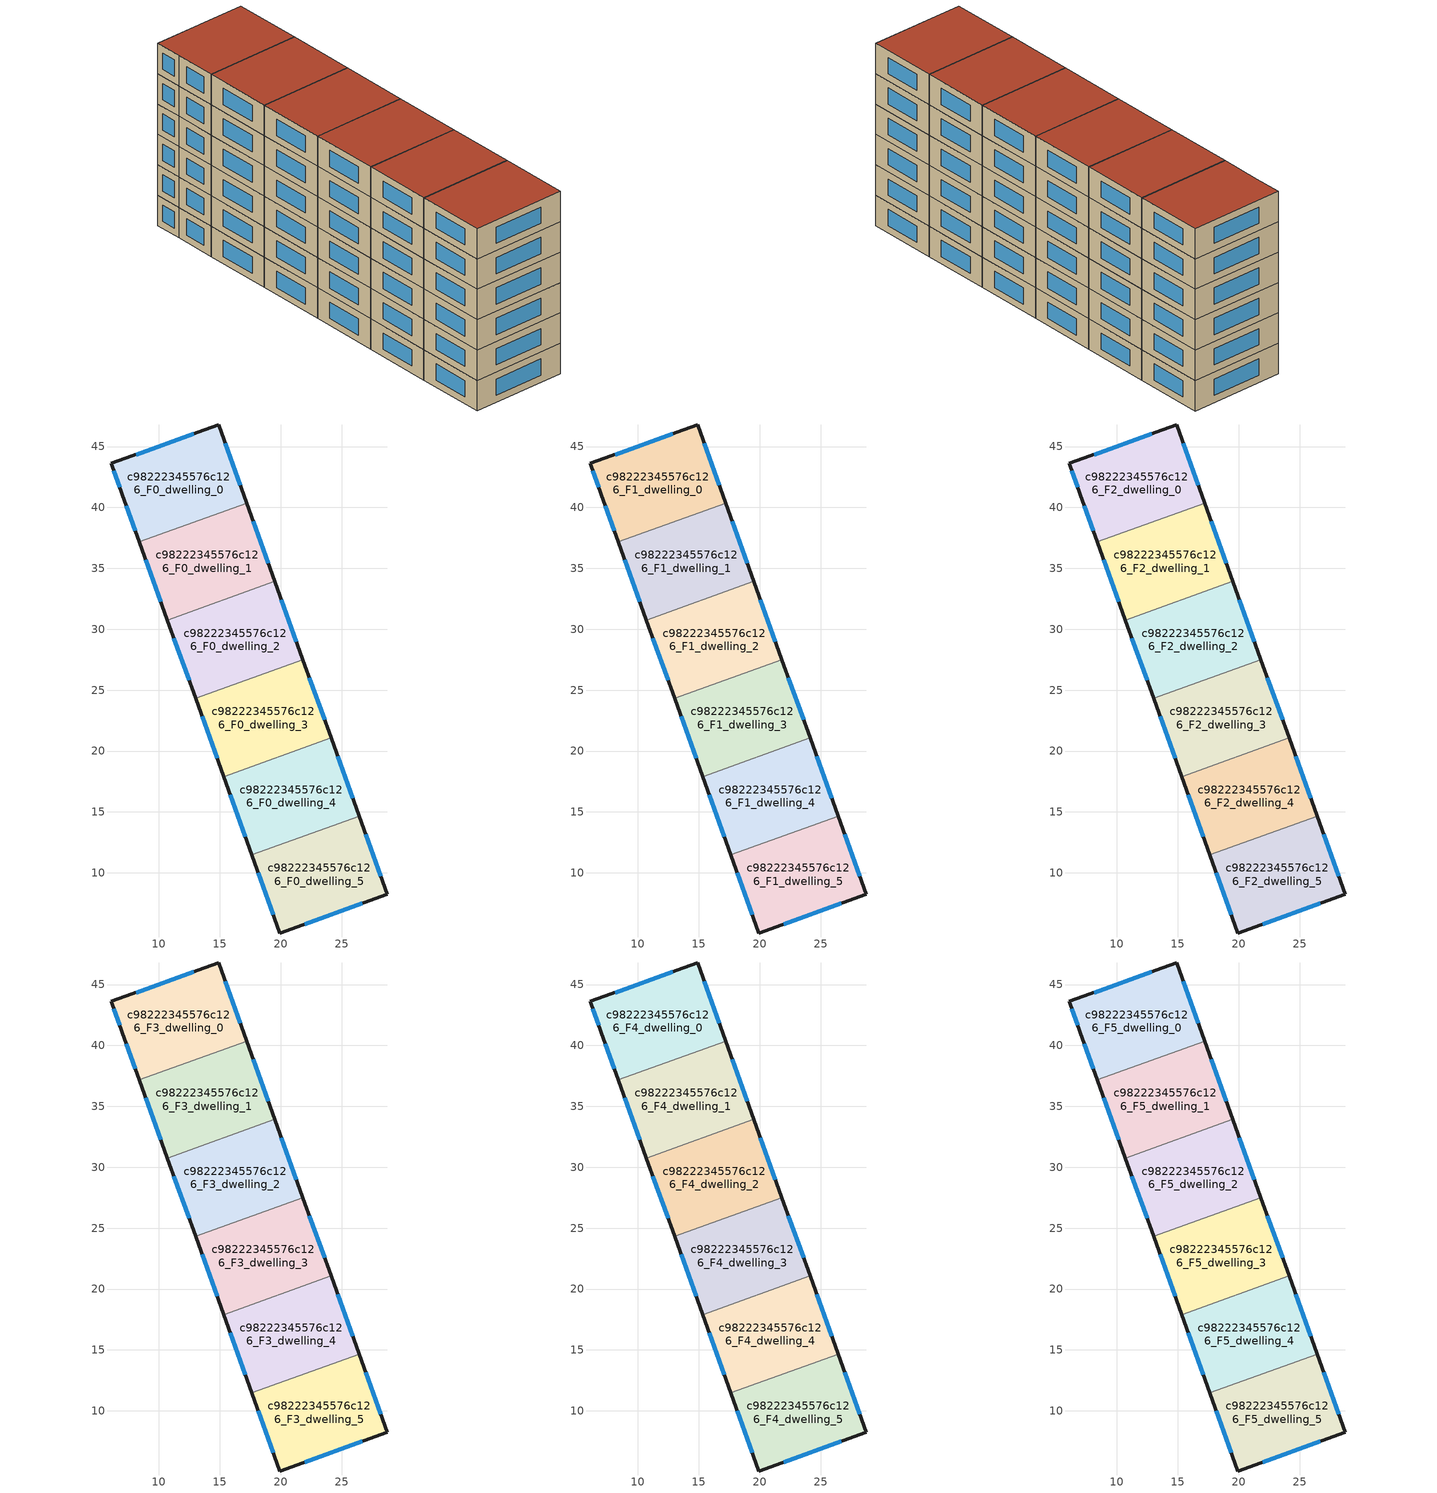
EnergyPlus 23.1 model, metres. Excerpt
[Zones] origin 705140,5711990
c98222345576c126_F0_dwelling_0
 floor ground (EU_floor_Construction): 14.9,46.77 17.2,40.35 8.38,37.18 6.99,41.05 6.08,43.62 z0
 wall outside (EU_wall_Construction): 17.2,40.35 14.9,46.77 6.08,43.62 6.99,41.05 8.38,37.18 z0:3
 wall to c98222345576c126_F0_dwelling_1 (EU_wall_Construction): 8.38,37.18 17.2,40.35 z0:3
 window (EU_Window_Construction): 16.67,41.84 15.43,45.29 / 7.32,40.16 8.06,38.08 / 6.29,43.03 6.78,41.65 / 12.86,46.04 8.12,44.35 z0.69:2.31
c98222345576c126_F0_dwelling_1
 floor ground (EU_floor_Construction): 17.2,40.35 19.51,33.93 10.69,30.76 8.38,37.18 z0
 wall outside (EU_wall_Construction): 8.38,37.18 10.69,30.76 / 19.51,33.93 17.2,40.35 z0:3
 wall to c98222345576c126_F0_dwelling_2 (EU_wall_Construction): 10.69,30.76 19.51,33.93 z0:3
 window (EU_Window_Construction): 8.92,35.7 10.16,32.25 / 18.98,35.41 17.74,38.87 z0.69:2.31
c98222345576c126_F0_dwelling_2
 floor ground (EU_floor_Construction): 19.51,33.93 21.82,27.5 13,24.33 10.69,30.76 z0
 wall outside (EU_wall_Construction): 10.69,30.76 13,24.33 / 21.82,27.5 19.51,33.93 z0:3
 wall to c98222345576c126_F0_dwelling_3 (EU_wall_Construction): 13,24.33 21.82,27.5 z0:3
 window (EU_Window_Construction): 11.23,29.27 12.47,25.82 / 21.29,28.99 20.05,32.44 z0.69:2.31
c98222345576c126_F0_dwelling_3
 floor ground (EU_floor_Construction): 21.82,27.5 24.13,21.08 15.31,17.91 13,24.33 z0
 wall outside (EU_wall_Construction): 13,24.33 15.31,17.91 / 24.13,21.08 21.82,27.5 z0:3
 wall to c98222345576c126_F0_dwelling_4 (EU_wall_Construction): 15.31,17.91 24.13,21.08 z0:3
 window (EU_Window_Construction): 13.53,22.85 14.77,19.4 / 23.6,22.56 22.36,26.01 z0.69:2.31
c98222345576c126_F0_dwelling_4
 floor ground (EU_floor_Construction): 24.13,21.08 26.44,14.65 17.62,11.48 15.31,17.91 z0
 wall outside (EU_wall_Construction): 15.31,17.91 17.62,11.48 / 26.44,14.65 24.13,21.08 z0:3
 wall to c98222345576c126_F0_dwelling_5 (EU_wall_Construction): 17.62,11.48 26.44,14.65 z0:3
 window (EU_Window_Construction): 15.84,16.42 17.08,12.97 / 25.9,16.14 24.67,19.59 z0.69:2.31
c98222345576c126_F0_dwelling_5
 floor ground (EU_floor_Construction): 26.44,14.65 28.75,8.22 19.92,5.06 17.62,11.48 z0
 wall outside (EU_wall_Construction): 17.62,11.48 19.92,5.06 28.75,8.22 26.44,14.65 z0:3
 window (EU_Window_Construction): 28.21,9.71 26.97,13.16 / 21.96,5.79 26.7,7.49 / 18.15,10 19.39,6.55 z0.69:2.31
c98222345576c126_F1_dwelling_0
 floor to c98222345576c126_F0_dwelling_0 (EU_floor_Construction): 14.9,46.77 17.2,40.35 8.38,37.18 6.99,41.05 6.08,43.62 z3
 wall outside (EU_wall_Construction): 17.2,40.35 14.9,46.77 6.08,43.62 6.99,41.05 8.38,37.18 z3:6
 wall to c98222345576c126_F1_dwelling_1 (EU_wall_Construction): 8.38,37.18 17.2,40.35 z3:6
 window (EU_Window_Construction): 16.67,41.84 15.43,45.29 / 7.32,40.16 8.06,38.08 / 6.29,43.03 6.78,41.65 / 12.86,46.04 8.12,44.35 z3.69:5.31
c98222345576c126_F1_dwelling_1
 floor to c98222345576c126_F0_dwelling_1 (EU_floor_Construction): 17.2,40.35 19.51,33.93 10.69,30.76 8.38,37.18 z3
 wall outside (EU_wall_Construction): 8.38,37.18 10.69,30.76 / 19.51,33.93 17.2,40.35 z3:6
 wall to c98222345576c126_F1_dwelling_2 (EU_wall_Construction): 10.69,30.76 19.51,33.93 z3:6
 window (EU_Window_Construction): 8.92,35.7 10.16,32.25 / 18.98,35.41 17.74,38.87 z3.69:5.31
c98222345576c126_F1_dwelling_2
 floor to c98222345576c126_F0_dwelling_2 (EU_floor_Construction): 19.51,33.93 21.82,27.5 13,24.33 10.69,30.76 z3
 wall outside (EU_wall_Construction): 10.69,30.76 13,24.33 / 21.82,27.5 19.51,33.93 z3:6
 wall to c98222345576c126_F1_dwelling_3 (EU_wall_Construction): 13,24.33 21.82,27.5 z3:6
 window (EU_Window_Construction): 11.23,29.27 12.47,25.82 / 21.29,28.99 20.05,32.44 z3.69:5.31
c98222345576c126_F1_dwelling_3
 floor to c98222345576c126_F0_dwelling_3 (EU_floor_Construction): 21.82,27.5 24.13,21.08 15.31,17.91 13,24.33 z3
 wall outside (EU_wall_Construction): 13,24.33 15.31,17.91 / 24.13,21.08 21.82,27.5 z3:6
 wall to c98222345576c126_F1_dwelling_4 (EU_wall_Construction): 15.31,17.91 24.13,21.08 z3:6
 window (EU_Window_Construction): 13.53,22.85 14.77,19.4 / 23.6,22.56 22.36,26.01 z3.69:5.31
c98222345576c126_F1_dwelling_4
 floor to c98222345576c126_F0_dwelling_4 (EU_floor_Construction): 24.13,21.08 26.44,14.65 17.62,11.48 15.31,17.91 z3
 wall outside (EU_wall_Construction): 15.31,17.91 17.62,11.48 / 26.44,14.65 24.13,21.08 z3:6
 wall to c98222345576c126_F1_dwelling_5 (EU_wall_Construction): 17.62,11.48 26.44,14.65 z3:6
 window (EU_Window_Construction): 15.84,16.42 17.08,12.97 / 25.9,16.14 24.67,19.59 z3.69:5.31
c98222345576c126_F1_dwelling_5
 floor to c98222345576c126_F0_dwelling_5 (EU_floor_Construction): 26.44,14.65 28.75,8.22 19.92,5.06 17.62,11.48 z3
 wall outside (EU_wall_Construction): 17.62,11.48 19.92,5.06 28.75,8.22 26.44,14.65 z3:6
 window (EU_Window_Construction): 28.21,9.71 26.97,13.16 / 21.96,5.79 26.7,7.49 / 18.15,10 19.39,6.55 z3.69:5.31
c98222345576c126_F2_dwelling_0
 floor to c98222345576c126_F1_dwelling_0 (EU_floor_Construction): 14.9,46.77 17.2,40.35 8.38,37.18 6.99,41.05 6.08,43.62 z6
 wall outside (EU_wall_Construction): 17.2,40.35 14.9,46.77 6.08,43.62 6.99,41.05 8.38,37.18 z6:9
 wall to c98222345576c126_F2_dwelling_1 (EU_wall_Construction): 8.38,37.18 17.2,40.35 z6:9
 window (EU_Window_Construction): 16.67,41.84 15.43,45.29 / 7.32,40.16 8.06,38.08 / 6.29,43.03 6.78,41.65 / 12.86,46.04 8.12,44.35 z6.69:8.31
c98222345576c126_F2_dwelling_1
 floor to c98222345576c126_F1_dwelling_1 (EU_floor_Construction): 17.2,40.35 19.51,33.93 10.69,30.76 8.38,37.18 z6
 wall outside (EU_wall_Construction): 8.38,37.18 10.69,30.76 / 19.51,33.93 17.2,40.35 z6:9
 wall to c98222345576c126_F2_dwelling_2 (EU_wall_Construction): 10.69,30.76 19.51,33.93 z6:9
 window (EU_Window_Construction): 8.92,35.7 10.16,32.25 / 18.98,35.41 17.74,38.87 z6.69:8.31
c98222345576c126_F2_dwelling_2
 floor to c98222345576c126_F1_dwelling_2 (EU_floor_Construction): 19.51,33.93 21.82,27.5 13,24.33 10.69,30.76 z6
 wall outside (EU_wall_Construction): 10.69,30.76 13,24.33 / 21.82,27.5 19.51,33.93 z6:9
 wall to c98222345576c126_F2_dwelling_3 (EU_wall_Construction): 13,24.33 21.82,27.5 z6:9
 window (EU_Window_Construction): 11.23,29.27 12.47,25.82 / 21.29,28.99 20.05,32.44 z6.69:8.31
c98222345576c126_F2_dwelling_3
 floor to c98222345576c126_F1_dwelling_3 (EU_floor_Construction): 21.82,27.5 24.13,21.08 15.31,17.91 13,24.33 z6
 wall outside (EU_wall_Construction): 13,24.33 15.31,17.91 / 24.13,21.08 21.82,27.5 z6:9
 wall to c98222345576c126_F2_dwelling_4 (EU_wall_Construction): 15.31,17.91 24.13,21.08 z6:9
 window (EU_Window_Construction): 13.53,22.85 14.77,19.4 / 23.6,22.56 22.36,26.01 z6.69:8.31
c98222345576c126_F2_dwelling_4
 floor to c98222345576c126_F1_dwelling_4 (EU_floor_Construction): 24.13,21.08 26.44,14.65 17.62,11.48 15.31,17.91 z6
 wall outside (EU_wall_Construction): 15.31,17.91 17.62,11.48 / 26.44,14.65 24.13,21.08 z6:9
 wall to c98222345576c126_F2_dwelling_5 (EU_wall_Construction): 17.62,11.48 26.44,14.65 z6:9
 window (EU_Window_Construction): 15.84,16.42 17.08,12.97 / 25.9,16.14 24.67,19.59 z6.69:8.31
c98222345576c126_F2_dwelling_5
 floor to c98222345576c126_F1_dwelling_5 (EU_floor_Construction): 26.44,14.65 28.75,8.22 19.92,5.06 17.62,11.48 z6
 wall outside (EU_wall_Construction): 17.62,11.48 19.92,5.06 28.75,8.22 26.44,14.65 z6:9
 window (EU_Window_Construction): 28.21,9.71 26.97,13.16 / 21.96,5.79 26.7,7.49 / 18.15,10 19.39,6.55 z6.69:8.31
c98222345576c126_F3_dwelling_0
 floor to c98222345576c126_F2_dwelling_0 (EU_floor_Construction): 14.9,46.77 17.2,40.35 8.38,37.18 6.99,41.05 6.08,43.62 z9
 wall outside (EU_wall_Construction): 17.2,40.35 14.9,46.77 6.08,43.62 6.99,41.05 8.38,37.18 z9:12
 wall to c98222345576c126_F3_dwelling_1 (EU_wall_Construction): 8.38,37.18 17.2,40.35 z9:12
 window (EU_Window_Construction): 16.67,41.84 15.43,45.29 / 7.32,40.16 8.06,38.08 / 6.29,43.03 6.78,41.65 / 12.86,46.04 8.12,44.35 z9.69:11.31
c98222345576c126_F3_dwelling_1
 floor to c98222345576c126_F2_dwelling_1 (EU_floor_Construction): 17.2,40.35 19.51,33.93 10.69,30.76 8.38,37.18 z9
 wall outside (EU_wall_Construction): 8.38,37.18 10.69,30.76 / 19.51,33.93 17.2,40.35 z9:12
 wall to c98222345576c126_F3_dwelling_2 (EU_wall_Construction): 10.69,30.76 19.51,33.93 z9:12
 window (EU_Window_Construction): 8.92,35.7 10.16,32.25 / 18.98,35.41 17.74,38.87 z9.69:11.31
c98222345576c126_F3_dwelling_2
 floor to c98222345576c126_F2_dwelling_2 (EU_floor_Construction): 19.51,33.93 21.82,27.5 13,24.33 10.69,30.76 z9
 wall outside (EU_wall_Construction): 10.69,30.76 13,24.33 / 21.82,27.5 19.51,33.93 z9:12
 wall to c98222345576c126_F3_dwelling_3 (EU_wall_Construction): 13,24.33 21.82,27.5 z9:12
 window (EU_Window_Construction): 11.23,29.27 12.47,25.82 / 21.29,28.99 20.05,32.44 z9.69:11.31
c98222345576c126_F3_dwelling_3
 floor to c98222345576c126_F2_dwelling_3 (EU_floor_Construction): 21.82,27.5 24.13,21.08 15.31,17.91 13,24.33 z9
 wall outside (EU_wall_Construction): 13,24.33 15.31,17.91 / 24.13,21.08 21.82,27.5 z9:12
 wall to c98222345576c126_F3_dwelling_4 (EU_wall_Construction): 15.31,17.91 24.13,21.08 z9:12
 window (EU_Window_Construction): 13.53,22.85 14.77,19.4 / 23.6,22.56 22.36,26.01 z9.69:11.31
c98222345576c126_F3_dwelling_4
 floor to c98222345576c126_F2_dwelling_4 (EU_floor_Construction): 24.13,21.08 26.44,14.65 17.62,11.48 15.31,17.91 z9
 wall outside (EU_wall_Construction): 15.31,17.91 17.62,11.48 / 26.44,14.65 24.13,21.08 z9:12
 wall to c98222345576c126_F3_dwelling_5 (EU_wall_Construction): 17.62,11.48 26.44,14.65 z9:12
 window (EU_Window_Construction): 15.84,16.42 17.08,12.97 / 25.9,16.14 24.67,19.59 z9.69:11.31
c98222345576c126_F3_dwelling_5
 floor to c98222345576c126_F2_dwelling_5 (EU_floor_Construction): 26.44,14.65 28.75,8.22 19.92,5.06 17.62,11.48 z9
 wall outside (EU_wall_Construction): 17.62,11.48 19.92,5.06 28.75,8.22 26.44,14.65 z9:12
 window (EU_Window_Construction): 28.21,9.71 26.97,13.16 / 21.96,5.79 26.7,7.49 / 18.15,10 19.39,6.55 z9.69:11.31
c98222345576c126_F4_dwelling_0
 floor to c98222345576c126_F3_dwelling_0 (EU_floor_Construction): 14.9,46.77 17.2,40.35 8.38,37.18 6.99,41.05 6.08,43.62 z12
 wall outside (EU_wall_Construction): 17.2,40.35 14.9,46.77 6.08,43.62 6.99,41.05 8.38,37.18 z12:15
 wall to c98222345576c126_F4_dwelling_1 (EU_wall_Construction): 8.38,37.18 17.2,40.35 z12:15
 window (EU_Window_Construction): 16.67,41.84 15.43,45.29 / 7.32,40.16 8.06,38.08 / 6.29,43.03 6.78,41.65 / 12.86,46.04 8.12,44.35 z12.69:14.31
c98222345576c126_F4_dwelling_1
 floor to c98222345576c126_F3_dwelling_1 (EU_floor_Construction): 17.2,40.35 19.51,33.93 10.69,30.76 8.38,37.18 z12
 wall outside (EU_wall_Construction): 8.38,37.18 10.69,30.76 / 19.51,33.93 17.2,40.35 z12:15
 wall to c98222345576c126_F4_dwelling_2 (EU_wall_Construction): 10.69,30.76 19.51,33.93 z12:15
 window (EU_Window_Construction): 8.92,35.7 10.16,32.25 / 18.98,35.41 17.74,38.87 z12.69:14.31
c98222345576c126_F4_dwelling_2
 floor to c98222345576c126_F3_dwelling_2 (EU_floor_Construction): 19.51,33.93 21.82,27.5 13,24.33 10.69,30.76 z12
 wall outside (EU_wall_Construction): 10.69,30.76 13,24.33 / 21.82,27.5 19.51,33.93 z12:15
 wall to c98222345576c126_F4_dwelling_3 (EU_wall_Construction): 13,24.33 21.82,27.5 z12:15
 window (EU_Window_Construction): 11.23,29.27 12.47,25.82 / 21.29,28.99 20.05,32.44 z12.69:14.31
c98222345576c126_F4_dwelling_3
 floor to c98222345576c126_F3_dwelling_3 (EU_floor_Construction): 21.82,27.5 24.13,21.08 15.31,17.91 13,24.33 z12
 wall outside (EU_wall_Construction): 13,24.33 15.31,17.91 / 24.13,21.08 21.82,27.5 z12:15
 wall to c98222345576c126_F4_dwelling_4 (EU_wall_Construction): 15.31,17.91 24.13,21.08 z12:15
 window (EU_Window_Construction): 13.53,22.85 14.77,19.4 / 23.6,22.56 22.36,26.01 z12.69:14.31
c98222345576c126_F4_dwelling_4
 floor to c98222345576c126_F3_dwelling_4 (EU_floor_Construction): 24.13,21.08 26.44,14.65 17.62,11.48 15.31,17.91 z12
 wall outside (EU_wall_Construction): 15.31,17.91 17.62,11.48 / 26.44,14.65 24.13,21.08 z12:15
 wall to c98222345576c126_F4_dwelling_5 (EU_wall_Construction): 17.62,11.48 26.44,14.65 z12:15
 window (EU_Window_Construction): 15.84,16.42 17.08,12.97 / 25.9,16.14 24.67,19.59 z12.69:14.31
c98222345576c126_F4_dwelling_5
 floor to c98222345576c126_F3_dwelling_5 (EU_floor_Construction): 26.44,14.65 28.75,8.22 19.92,5.06 17.62,11.48 z12
 wall outside (EU_wall_Construction): 17.62,11.48 19.92,5.06 28.75,8.22 26.44,14.65 z12:15
 window (EU_Window_Construction): 28.21,9.71 26.97,13.16 / 21.96,5.79 26.7,7.49 / 18.15,10 19.39,6.55 z12.69:14.31
c98222345576c126_F5_dwelling_0
 floor to c98222345576c126_F4_dwelling_0 (EU_floor_Construction): 14.9,46.77 17.2,40.35 8.38,37.18 6.99,41.05 6.08,43.62 z15
 wall outside (EU_wall_Construction): 17.2,40.35 14.9,46.77 6.08,43.62 6.99,41.05 8.38,37.18 z15:18
 wall to c98222345576c126_F5_dwelling_1 (EU_wall_Construction): 8.38,37.18 17.2,40.35 z15:18
 window (EU_Window_Construction): 16.67,41.84 15.43,45.29 / 7.32,40.16 8.06,38.08 / 6.29,43.03 6.78,41.65 / 12.86,46.04 8.12,44.35 z15.69:17.31
 roof outside (EU_roof_Construction): 17.2,40.35 14.9,46.77 6.08,43.62 6.99,41.05 8.38,37.18 z18
c98222345576c126_F5_dwelling_1
 floor to c98222345576c126_F4_dwelling_1 (EU_floor_Construction): 17.2,40.35 19.51,33.93 10.69,30.76 8.38,37.18 z15
 wall outside (EU_wall_Construction): 8.38,37.18 10.69,30.76 / 19.51,33.93 17.2,40.35 z15:18
 wall to c98222345576c126_F5_dwelling_2 (EU_wall_Construction): 10.69,30.76 19.51,33.93 z15:18
 window (EU_Window_Construction): 8.92,35.7 10.16,32.25 / 18.98,35.41 17.74,38.87 z15.69:17.31
 roof outside (EU_roof_Construction): 19.51,33.93 17.2,40.35 8.38,37.18 10.69,30.76 z18
c98222345576c126_F5_dwelling_2
 floor to c98222345576c126_F4_dwelling_2 (EU_floor_Construction): 19.51,33.93 21.82,27.5 13,24.33 10.69,30.76 z15
 wall outside (EU_wall_Construction): 10.69,30.76 13,24.33 / 21.82,27.5 19.51,33.93 z15:18
 wall to c98222345576c126_F5_dwelling_3 (EU_wall_Construction): 13,24.33 21.82,27.5 z15:18
 window (EU_Window_Construction): 11.23,29.27 12.47,25.82 / 21.29,28.99 20.05,32.44 z15.69:17.31
 roof outside (EU_roof_Construction): 21.82,27.5 19.51,33.93 10.69,30.76 13,24.33 z18
c98222345576c126_F5_dwelling_3
 floor to c98222345576c126_F4_dwelling_3 (EU_floor_Construction): 21.82,27.5 24.13,21.08 15.31,17.91 13,24.33 z15
 wall outside (EU_wall_Construction): 13,24.33 15.31,17.91 / 24.13,21.08 21.82,27.5 z15:18
 wall to c98222345576c126_F5_dwelling_4 (EU_wall_Construction): 15.31,17.91 24.13,21.08 z15:18
 window (EU_Window_Construction): 13.53,22.85 14.77,19.4 / 23.6,22.56 22.36,26.01 z15.69:17.31
 roof outside (EU_roof_Construction): 24.13,21.08 21.82,27.5 13,24.33 15.31,17.91 z18
c98222345576c126_F5_dwelling_4
 floor to c98222345576c126_F4_dwelling_4 (EU_floor_Construction): 24.13,21.08 26.44,14.65 17.62,11.48 15.31,17.91 z15
 wall outside (EU_wall_Construction): 15.31,17.91 17.62,11.48 / 26.44,14.65 24.13,21.08 z15:18
 wall to c98222345576c126_F5_dwelling_5 (EU_wall_Construction): 17.62,11.48 26.44,14.65 z15:18
 window (EU_Window_Construction): 15.84,16.42 17.08,12.97 / 25.9,16.14 24.67,19.59 z15.69:17.31
 roof outside (EU_roof_Construction): 26.44,14.65 24.13,21.08 15.31,17.91 17.62,11.48 z18
c98222345576c126_F5_dwelling_5
 floor to c98222345576c126_F4_dwelling_5 (EU_floor_Construction): 26.44,14.65 28.75,8.22 19.92,5.06 17.62,11.48 z15
 wall outside (EU_wall_Construction): 17.62,11.48 19.92,5.06 28.75,8.22 26.44,14.65 z15:18
 window (EU_Window_Construction): 28.21,9.71 26.97,13.16 / 21.96,5.79 26.7,7.49 / 18.15,10 19.39,6.55 z15.69:17.31
 roof outside (EU_roof_Construction): 28.75,8.22 26.44,14.65 17.62,11.48 19.92,5.06 z18
[Building]
EU S2 Campaign: North Axis=0; Terrain=City; Solar Distribution=FullExterior
[Site:Location]
London: Latitude=51.5; Longitude=-0.5; Time Zone=0; Elevation=25
[SizingPeriod:WeatherFileDays]
AnnualSizingPeriod: Begin Month=1; Begin Day of Month=1; End Month=12; End Day of Month=31; Day of Week for Start Day=Monday; Use Weather File Daylight Saving Period=No; Use Weather File Rain and Snow Indicators=No
[MATERIAL]
EU_InternalMass_Material: Roughness=MediumRough; Thickness=0.1; Conductivity=1; Density=1800; Specific Heat=900; Thermal Absorptance=0.9; Solar Absorptance=0.7; Visible Absorptance=0.7
[MATERIAL:NOMASS] Roughness=MediumRough; Thermal Absorptance=0.9; Solar Absorptance=0.7; Visible Absorptance=0.7
Name | Thermal Resistance
EU_wall_NoMass | 0.635353
EU_roof_NoMass | 0.675062
EU_floor_NoMass | 1.96382
[WINDOWMATERIAL:SIMPLEGLAZINGSYSTEM]
EU_Window_SimpleGlazing: UFactor=2.96269; Solar Heat Gain Coefficient=0.76; Visible Transmittance=0.76
[CONSTRUCTION]
EU_wall_Construction: EU_wall_NoMass
EU_roof_Construction: EU_roof_NoMass
EU_floor_Construction: EU_floor_NoMass
EU_Window_Construction: EU_Window_SimpleGlazing
EU_InternalMass_Construction: EU_InternalMass_Material
[ZONE] Type=1; Multiplier=1; Ceiling Height=autocalculate; Floor Area=autocalculate; Part of Total Floor Area=Yes
Name | Volume
c98222345576c126_F0_dwelling_0; c98222345576c126_F1_dwelling_0; c98222345576c126_F2_dwelling_0; c98222345576c126_F3_dwelling_0; c98222345576c126_F4_dwelling_0; c98222345576c126_F5_dwelling_0 | 191.999
c98222345576c126_F0_dwelling_1; c98222345576c126_F1_dwelling_1; c98222345576c126_F2_dwelling_1; c98222345576c126_F3_dwelling_1; c98222345576c126_F4_dwelling_1; c98222345576c126_F5_dwelling_1 | 192.001
c98222345576c126_F0_dwelling_2; c98222345576c126_F1_dwelling_2; c98222345576c126_F2_dwelling_2; c98222345576c126_F3_dwelling_2; c98222345576c126_F4_dwelling_2; c98222345576c126_F5_dwelling_2 | 191.979
c98222345576c126_F0_dwelling_3; c98222345576c126_F1_dwelling_3; c98222345576c126_F2_dwelling_3; c98222345576c126_F3_dwelling_3; c98222345576c126_F4_dwelling_3; c98222345576c126_F5_dwelling_3 | 192.02
c98222345576c126_F0_dwelling_4; c98222345576c126_F1_dwelling_4; c98222345576c126_F2_dwelling_4; c98222345576c126_F3_dwelling_4; c98222345576c126_F4_dwelling_4; c98222345576c126_F5_dwelling_4 | 192.015
c98222345576c126_F0_dwelling_5; c98222345576c126_F1_dwelling_5; c98222345576c126_F2_dwelling_5; c98222345576c126_F3_dwelling_5; c98222345576c126_F4_dwelling_5; c98222345576c126_F5_dwelling_5 | 192.014
[INTERNALMASS] Construction=EU_InternalMass_Construction
Name | Zone or ZoneList | Surface Area
c98222345576c126_F0_dwelling_0_EU_InternalMass | c98222345576c126_F0_dwelling_0 | 63.9995
c98222345576c126_F0_dwelling_1_EU_InternalMass | c98222345576c126_F0_dwelling_1 | 64.0003
c98222345576c126_F0_dwelling_2_EU_InternalMass | c98222345576c126_F0_dwelling_2 | 63.9931
c98222345576c126_F0_dwelling_3_EU_InternalMass | c98222345576c126_F0_dwelling_3 | 64.0067
c98222345576c126_F0_dwelling_4_EU_InternalMass | c98222345576c126_F0_dwelling_4 | 64.0051
c98222345576c126_F0_dwelling_5_EU_InternalMass | c98222345576c126_F0_dwelling_5 | 63.9991
c98222345576c126_F1_dwelling_0_EU_InternalMass | c98222345576c126_F1_dwelling_0 | 63.9995
c98222345576c126_F1_dwelling_1_EU_InternalMass | c98222345576c126_F1_dwelling_1 | 64.0003
c98222345576c126_F1_dwelling_2_EU_InternalMass | c98222345576c126_F1_dwelling_2 | 63.9931
c98222345576c126_F1_dwelling_3_EU_InternalMass | c98222345576c126_F1_dwelling_3 | 64.0067
c98222345576c126_F1_dwelling_4_EU_InternalMass | c98222345576c126_F1_dwelling_4 | 64.0051
c98222345576c126_F1_dwelling_5_EU_InternalMass | c98222345576c126_F1_dwelling_5 | 63.9991
c98222345576c126_F2_dwelling_0_EU_InternalMass | c98222345576c126_F2_dwelling_0 | 63.9995
c98222345576c126_F2_dwelling_1_EU_InternalMass | c98222345576c126_F2_dwelling_1 | 64.0003
c98222345576c126_F2_dwelling_2_EU_InternalMass | c98222345576c126_F2_dwelling_2 | 63.9931
c98222345576c126_F2_dwelling_3_EU_InternalMass | c98222345576c126_F2_dwelling_3 | 64.0067
c98222345576c126_F2_dwelling_4_EU_InternalMass | c98222345576c126_F2_dwelling_4 | 64.0051
c98222345576c126_F2_dwelling_5_EU_InternalMass | c98222345576c126_F2_dwelling_5 | 63.9991
c98222345576c126_F3_dwelling_0_EU_InternalMass | c98222345576c126_F3_dwelling_0 | 63.9995
c98222345576c126_F3_dwelling_1_EU_InternalMass | c98222345576c126_F3_dwelling_1 | 64.0003
c98222345576c126_F3_dwelling_2_EU_InternalMass | c98222345576c126_F3_dwelling_2 | 63.9931
c98222345576c126_F3_dwelling_3_EU_InternalMass | c98222345576c126_F3_dwelling_3 | 64.0067
c98222345576c126_F3_dwelling_4_EU_InternalMass | c98222345576c126_F3_dwelling_4 | 64.0051
c98222345576c126_F3_dwelling_5_EU_InternalMass | c98222345576c126_F3_dwelling_5 | 63.9991
c98222345576c126_F4_dwelling_0_EU_InternalMass | c98222345576c126_F4_dwelling_0 | 63.9995
c98222345576c126_F4_dwelling_1_EU_InternalMass | c98222345576c126_F4_dwelling_1 | 64.0003
c98222345576c126_F4_dwelling_2_EU_InternalMass | c98222345576c126_F4_dwelling_2 | 63.9931
c98222345576c126_F4_dwelling_3_EU_InternalMass | c98222345576c126_F4_dwelling_3 | 64.0067
c98222345576c126_F4_dwelling_4_EU_InternalMass | c98222345576c126_F4_dwelling_4 | 64.0051
c98222345576c126_F4_dwelling_5_EU_InternalMass | c98222345576c126_F4_dwelling_5 | 63.9991
c98222345576c126_F5_dwelling_0_EU_InternalMass | c98222345576c126_F5_dwelling_0 | 63.9995
c98222345576c126_F5_dwelling_1_EU_InternalMass | c98222345576c126_F5_dwelling_1 | 64.0003
c98222345576c126_F5_dwelling_2_EU_InternalMass | c98222345576c126_F5_dwelling_2 | 63.9931
c98222345576c126_F5_dwelling_3_EU_InternalMass | c98222345576c126_F5_dwelling_3 | 64.0067
c98222345576c126_F5_dwelling_4_EU_InternalMass | c98222345576c126_F5_dwelling_4 | 64.0051
c98222345576c126_F5_dwelling_5_EU_InternalMass | c98222345576c126_F5_dwelling_5 | 63.9991
[OTHEREQUIPMENT] Fuel Type=Electricity; Design Level Calculation Method=Watts/Area; Power per Zone Floor Area=1; Fraction Latent=0; Fraction Radiant=0; Fraction Lost=0; Carbon Dioxide Generation Rate=0; EndUse Subcategory=EU_Step8_InternalGains
Name | Zone or ZoneList or Space or SpaceList | Schedule
EU_Step8_InternalGain_c98222345576c126_F0_dwelling_0_f000 | c98222345576c126_F0_dwelling_0 | EU_Step8_GainSchedule_c98222345576c126_F0_dwelling_0_f000
EU_Step8_InternalGain_c98222345576c126_F0_dwelling_1_f000 | c98222345576c126_F0_dwelling_1 | EU_Step8_GainSchedule_c98222345576c126_F0_dwelling_1_f000
EU_Step8_InternalGain_c98222345576c126_F0_dwelling_2_f000 | c98222345576c126_F0_dwelling_2 | EU_Step8_GainSchedule_c98222345576c126_F0_dwelling_2_f000
EU_Step8_InternalGain_c98222345576c126_F0_dwelling_3_f000 | c98222345576c126_F0_dwelling_3 | EU_Step8_GainSchedule_c98222345576c126_F0_dwelling_3_f000
EU_Step8_InternalGain_c98222345576c126_F0_dwelling_4_f000 | c98222345576c126_F0_dwelling_4 | EU_Step8_GainSchedule_c98222345576c126_F0_dwelling_4_f000
EU_Step8_InternalGain_c98222345576c126_F0_dwelling_5_f000 | c98222345576c126_F0_dwelling_5 | EU_Step8_GainSchedule_c98222345576c126_F0_dwelling_5_f000
EU_Step8_InternalGain_c98222345576c126_F1_dwelling_0_f000 | c98222345576c126_F1_dwelling_0 | EU_Step8_GainSchedule_c98222345576c126_F1_dwelling_0_f000
EU_Step8_InternalGain_c98222345576c126_F1_dwelling_1_f000 | c98222345576c126_F1_dwelling_1 | EU_Step8_GainSchedule_c98222345576c126_F1_dwelling_1_f000
EU_Step8_InternalGain_c98222345576c126_F1_dwelling_2_f000 | c98222345576c126_F1_dwelling_2 | EU_Step8_GainSchedule_c98222345576c126_F1_dwelling_2_f000
EU_Step8_InternalGain_c98222345576c126_F1_dwelling_3_f000 | c98222345576c126_F1_dwelling_3 | EU_Step8_GainSchedule_c98222345576c126_F1_dwelling_3_f000
EU_Step8_InternalGain_c98222345576c126_F1_dwelling_4_f000 | c98222345576c126_F1_dwelling_4 | EU_Step8_GainSchedule_c98222345576c126_F1_dwelling_4_f000
EU_Step8_InternalGain_c98222345576c126_F1_dwelling_5_f000 | c98222345576c126_F1_dwelling_5 | EU_Step8_GainSchedule_c98222345576c126_F1_dwelling_5_f000
EU_Step8_InternalGain_c98222345576c126_F2_dwelling_0_f000 | c98222345576c126_F2_dwelling_0 | EU_Step8_GainSchedule_c98222345576c126_F2_dwelling_0_f000
EU_Step8_InternalGain_c98222345576c126_F2_dwelling_1_f000 | c98222345576c126_F2_dwelling_1 | EU_Step8_GainSchedule_c98222345576c126_F2_dwelling_1_f000
EU_Step8_InternalGain_c98222345576c126_F2_dwelling_2_f000 | c98222345576c126_F2_dwelling_2 | EU_Step8_GainSchedule_c98222345576c126_F2_dwelling_2_f000
EU_Step8_InternalGain_c98222345576c126_F2_dwelling_3_f000 | c98222345576c126_F2_dwelling_3 | EU_Step8_GainSchedule_c98222345576c126_F2_dwelling_3_f000
EU_Step8_InternalGain_c98222345576c126_F2_dwelling_4_f000 | c98222345576c126_F2_dwelling_4 | EU_Step8_GainSchedule_c98222345576c126_F2_dwelling_4_f000
EU_Step8_InternalGain_c98222345576c126_F2_dwelling_5_f000 | c98222345576c126_F2_dwelling_5 | EU_Step8_GainSchedule_c98222345576c126_F2_dwelling_5_f000
EU_Step8_InternalGain_c98222345576c126_F3_dwelling_0_f000 | c98222345576c126_F3_dwelling_0 | EU_Step8_GainSchedule_c98222345576c126_F3_dwelling_0_f000
EU_Step8_InternalGain_c98222345576c126_F3_dwelling_1_f000 | c98222345576c126_F3_dwelling_1 | EU_Step8_GainSchedule_c98222345576c126_F3_dwelling_1_f000
EU_Step8_InternalGain_c98222345576c126_F3_dwelling_2_f000 | c98222345576c126_F3_dwelling_2 | EU_Step8_GainSchedule_c98222345576c126_F3_dwelling_2_f000
EU_Step8_InternalGain_c98222345576c126_F3_dwelling_3_f000 | c98222345576c126_F3_dwelling_3 | EU_Step8_GainSchedule_c98222345576c126_F3_dwelling_3_f000
EU_Step8_InternalGain_c98222345576c126_F3_dwelling_4_f000 | c98222345576c126_F3_dwelling_4 | EU_Step8_GainSchedule_c98222345576c126_F3_dwelling_4_f000
EU_Step8_InternalGain_c98222345576c126_F3_dwelling_5_f000 | c98222345576c126_F3_dwelling_5 | EU_Step8_GainSchedule_c98222345576c126_F3_dwelling_5_f000
EU_Step8_InternalGain_c98222345576c126_F4_dwelling_0_f000 | c98222345576c126_F4_dwelling_0 | EU_Step8_GainSchedule_c98222345576c126_F4_dwelling_0_f000
EU_Step8_InternalGain_c98222345576c126_F4_dwelling_1_f000 | c98222345576c126_F4_dwelling_1 | EU_Step8_GainSchedule_c98222345576c126_F4_dwelling_1_f000
EU_Step8_InternalGain_c98222345576c126_F4_dwelling_2_f000 | c98222345576c126_F4_dwelling_2 | EU_Step8_GainSchedule_c98222345576c126_F4_dwelling_2_f000
EU_Step8_InternalGain_c98222345576c126_F4_dwelling_3_f000 | c98222345576c126_F4_dwelling_3 | EU_Step8_GainSchedule_c98222345576c126_F4_dwelling_3_f000
EU_Step8_InternalGain_c98222345576c126_F4_dwelling_4_f000 | c98222345576c126_F4_dwelling_4 | EU_Step8_GainSchedule_c98222345576c126_F4_dwelling_4_f000
EU_Step8_InternalGain_c98222345576c126_F4_dwelling_5_f000 | c98222345576c126_F4_dwelling_5 | EU_Step8_GainSchedule_c98222345576c126_F4_dwelling_5_f000
EU_Step8_InternalGain_c98222345576c126_F5_dwelling_0_f000 | c98222345576c126_F5_dwelling_0 | EU_Step8_GainSchedule_c98222345576c126_F5_dwelling_0_f000
EU_Step8_InternalGain_c98222345576c126_F5_dwelling_1_f000 | c98222345576c126_F5_dwelling_1 | EU_Step8_GainSchedule_c98222345576c126_F5_dwelling_1_f000
EU_Step8_InternalGain_c98222345576c126_F5_dwelling_2_f000 | c98222345576c126_F5_dwelling_2 | EU_Step8_GainSchedule_c98222345576c126_F5_dwelling_2_f000
EU_Step8_InternalGain_c98222345576c126_F5_dwelling_3_f000 | c98222345576c126_F5_dwelling_3 | EU_Step8_GainSchedule_c98222345576c126_F5_dwelling_3_f000
EU_Step8_InternalGain_c98222345576c126_F5_dwelling_4_f000 | c98222345576c126_F5_dwelling_4 | EU_Step8_GainSchedule_c98222345576c126_F5_dwelling_4_f000
EU_Step8_InternalGain_c98222345576c126_F5_dwelling_5_f000 | c98222345576c126_F5_dwelling_5 | EU_Step8_GainSchedule_c98222345576c126_F5_dwelling_5_f000
[ZONEVENTILATION:DESIGNFLOWRATE] Schedule=EU_AlwaysOn; Design Flow Rate Calculation Method=AirChanges/Hour; Air Changes per Hour=0.555504; Ventilation Type=Natural; Fan Pressure Rise=0; Fan Total Efficiency=1; Constant Term Coefficient=1; Temperature Term Coefficient=0; Velocity Term Coefficient=0; Velocity Squared Term Coefficient=0; Minimum Indoor Temperature=-100; Maximum Indoor Temperature=100; Delta Temperature=-100; Minimum Outdoor Temperature=-100; Maximum Outdoor Temperature=100; Maximum Wind Speed=40
Name | Zone or ZoneList or Space or SpaceList
EU_ConstantAir_c98222345576c126_F0_dwelling_0 | c98222345576c126_F0_dwelling_0
EU_ConstantAir_c98222345576c126_F0_dwelling_1 | c98222345576c126_F0_dwelling_1
EU_ConstantAir_c98222345576c126_F0_dwelling_2 | c98222345576c126_F0_dwelling_2
EU_ConstantAir_c98222345576c126_F0_dwelling_3 | c98222345576c126_F0_dwelling_3
EU_ConstantAir_c98222345576c126_F0_dwelling_4 | c98222345576c126_F0_dwelling_4
EU_ConstantAir_c98222345576c126_F0_dwelling_5 | c98222345576c126_F0_dwelling_5
EU_ConstantAir_c98222345576c126_F1_dwelling_0 | c98222345576c126_F1_dwelling_0
EU_ConstantAir_c98222345576c126_F1_dwelling_1 | c98222345576c126_F1_dwelling_1
EU_ConstantAir_c98222345576c126_F1_dwelling_2 | c98222345576c126_F1_dwelling_2
EU_ConstantAir_c98222345576c126_F1_dwelling_3 | c98222345576c126_F1_dwelling_3
EU_ConstantAir_c98222345576c126_F1_dwelling_4 | c98222345576c126_F1_dwelling_4
EU_ConstantAir_c98222345576c126_F1_dwelling_5 | c98222345576c126_F1_dwelling_5
EU_ConstantAir_c98222345576c126_F2_dwelling_0 | c98222345576c126_F2_dwelling_0
EU_ConstantAir_c98222345576c126_F2_dwelling_1 | c98222345576c126_F2_dwelling_1
EU_ConstantAir_c98222345576c126_F2_dwelling_2 | c98222345576c126_F2_dwelling_2
EU_ConstantAir_c98222345576c126_F2_dwelling_3 | c98222345576c126_F2_dwelling_3
EU_ConstantAir_c98222345576c126_F2_dwelling_4 | c98222345576c126_F2_dwelling_4
EU_ConstantAir_c98222345576c126_F2_dwelling_5 | c98222345576c126_F2_dwelling_5
EU_ConstantAir_c98222345576c126_F3_dwelling_0 | c98222345576c126_F3_dwelling_0
EU_ConstantAir_c98222345576c126_F3_dwelling_1 | c98222345576c126_F3_dwelling_1
EU_ConstantAir_c98222345576c126_F3_dwelling_2 | c98222345576c126_F3_dwelling_2
EU_ConstantAir_c98222345576c126_F3_dwelling_3 | c98222345576c126_F3_dwelling_3
EU_ConstantAir_c98222345576c126_F3_dwelling_4 | c98222345576c126_F3_dwelling_4
EU_ConstantAir_c98222345576c126_F3_dwelling_5 | c98222345576c126_F3_dwelling_5
EU_ConstantAir_c98222345576c126_F4_dwelling_0 | c98222345576c126_F4_dwelling_0
EU_ConstantAir_c98222345576c126_F4_dwelling_1 | c98222345576c126_F4_dwelling_1
EU_ConstantAir_c98222345576c126_F4_dwelling_2 | c98222345576c126_F4_dwelling_2
EU_ConstantAir_c98222345576c126_F4_dwelling_3 | c98222345576c126_F4_dwelling_3
EU_ConstantAir_c98222345576c126_F4_dwelling_4 | c98222345576c126_F4_dwelling_4
EU_ConstantAir_c98222345576c126_F4_dwelling_5 | c98222345576c126_F4_dwelling_5
EU_ConstantAir_c98222345576c126_F5_dwelling_0 | c98222345576c126_F5_dwelling_0
EU_ConstantAir_c98222345576c126_F5_dwelling_1 | c98222345576c126_F5_dwelling_1
EU_ConstantAir_c98222345576c126_F5_dwelling_2 | c98222345576c126_F5_dwelling_2
EU_ConstantAir_c98222345576c126_F5_dwelling_3 | c98222345576c126_F5_dwelling_3
EU_ConstantAir_c98222345576c126_F5_dwelling_4 | c98222345576c126_F5_dwelling_4
EU_ConstantAir_c98222345576c126_F5_dwelling_5 | c98222345576c126_F5_dwelling_5
[HVACTEMPLATE:THERMOSTAT] Constant Heating Setpoint=20; Constant Cooling Setpoint=50
EU_HeatOnly_c98222345576c126_F0_dwelling_0; EU_HeatOnly_c98222345576c126_F0_dwelling_1; EU_HeatOnly_c98222345576c126_F0_dwelling_2; EU_HeatOnly_c98222345576c126_F0_dwelling_3; EU_HeatOnly_c98222345576c126_F0_dwelling_4; EU_HeatOnly_c98222345576c126_F0_dwelling_5; EU_HeatOnly_c98222345576c126_F1_dwelling_0; EU_HeatOnly_c98222345576c126_F1_dwelling_1; EU_HeatOnly_c98222345576c126_F1_dwelling_2; EU_HeatOnly_c98222345576c126_F1_dwelling_3; EU_HeatOnly_c98222345576c126_F1_dwelling_4; EU_HeatOnly_c98222345576c126_F1_dwelling_5; EU_HeatOnly_c98222345576c126_F2_dwelling_0; EU_HeatOnly_c98222345576c126_F2_dwelling_1; EU_HeatOnly_c98222345576c126_F2_dwelling_2; EU_HeatOnly_c98222345576c126_F2_dwelling_3; EU_HeatOnly_c98222345576c126_F2_dwelling_4; EU_HeatOnly_c98222345576c126_F2_dwelling_5; EU_HeatOnly_c98222345576c126_F3_dwelling_0; EU_HeatOnly_c98222345576c126_F3_dwelling_1; EU_HeatOnly_c98222345576c126_F3_dwelling_2; EU_HeatOnly_c98222345576c126_F3_dwelling_3; EU_HeatOnly_c98222345576c126_F3_dwelling_4; EU_HeatOnly_c98222345576c126_F3_dwelling_5; EU_HeatOnly_c98222345576c126_F4_dwelling_0; EU_HeatOnly_c98222345576c126_F4_dwelling_1; EU_HeatOnly_c98222345576c126_F4_dwelling_2; EU_HeatOnly_c98222345576c126_F4_dwelling_3; EU_HeatOnly_c98222345576c126_F4_dwelling_4; EU_HeatOnly_c98222345576c126_F4_dwelling_5; EU_HeatOnly_c98222345576c126_F5_dwelling_0; EU_HeatOnly_c98222345576c126_F5_dwelling_1; EU_HeatOnly_c98222345576c126_F5_dwelling_2; EU_HeatOnly_c98222345576c126_F5_dwelling_3; EU_HeatOnly_c98222345576c126_F5_dwelling_4; EU_HeatOnly_c98222345576c126_F5_dwelling_5
[HVACTEMPLATE:ZONE:IDEALLOADSAIRSYSTEM] System Availability Schedule=EU_AlwaysOn; Maximum Heating Supply Air Temperature=50; Minimum Cooling Supply Air Temperature=13; Maximum Heating Supply Air Humidity Ratio=0.0156; Minimum Cooling Supply Air Humidity Ratio=0.0077; Heating Limit=NoLimit; Cooling Limit=NoLimit; Heating Availability Schedule=EU_AlwaysOn; Cooling Availability Schedule=EU_CoolingOff; Dehumidification Control Type=ConstantSensibleHeatRatio; Cooling Sensible Heat Ratio=0.7; Dehumidification Setpoint=60; Humidification Control Type=None; Humidification Setpoint=30; Outdoor Air Method=None; Outdoor Air Flow Rate per Person=0.00944; Outdoor Air Flow Rate per Zone Floor Area=0; Outdoor Air Flow Rate per Zone=0; Demand Controlled Ventilation Type=None; Outdoor Air Economizer Type=NoEconomizer; Heat Recovery Type=None; Sensible Heat Recovery Effectiveness=0.7; Latent Heat Recovery Effectiveness=0.65
Name | Template Thermostat
c98222345576c126_F0_dwelling_0 | EU_HeatOnly_c98222345576c126_F0_dwelling_0
c98222345576c126_F0_dwelling_1 | EU_HeatOnly_c98222345576c126_F0_dwelling_1
c98222345576c126_F0_dwelling_2 | EU_HeatOnly_c98222345576c126_F0_dwelling_2
c98222345576c126_F0_dwelling_3 | EU_HeatOnly_c98222345576c126_F0_dwelling_3
c98222345576c126_F0_dwelling_4 | EU_HeatOnly_c98222345576c126_F0_dwelling_4
c98222345576c126_F0_dwelling_5 | EU_HeatOnly_c98222345576c126_F0_dwelling_5
c98222345576c126_F1_dwelling_0 | EU_HeatOnly_c98222345576c126_F1_dwelling_0
c98222345576c126_F1_dwelling_1 | EU_HeatOnly_c98222345576c126_F1_dwelling_1
c98222345576c126_F1_dwelling_2 | EU_HeatOnly_c98222345576c126_F1_dwelling_2
c98222345576c126_F1_dwelling_3 | EU_HeatOnly_c98222345576c126_F1_dwelling_3
c98222345576c126_F1_dwelling_4 | EU_HeatOnly_c98222345576c126_F1_dwelling_4
c98222345576c126_F1_dwelling_5 | EU_HeatOnly_c98222345576c126_F1_dwelling_5
c98222345576c126_F2_dwelling_0 | EU_HeatOnly_c98222345576c126_F2_dwelling_0
c98222345576c126_F2_dwelling_1 | EU_HeatOnly_c98222345576c126_F2_dwelling_1
c98222345576c126_F2_dwelling_2 | EU_HeatOnly_c98222345576c126_F2_dwelling_2
c98222345576c126_F2_dwelling_3 | EU_HeatOnly_c98222345576c126_F2_dwelling_3
c98222345576c126_F2_dwelling_4 | EU_HeatOnly_c98222345576c126_F2_dwelling_4
c98222345576c126_F2_dwelling_5 | EU_HeatOnly_c98222345576c126_F2_dwelling_5
c98222345576c126_F3_dwelling_0 | EU_HeatOnly_c98222345576c126_F3_dwelling_0
c98222345576c126_F3_dwelling_1 | EU_HeatOnly_c98222345576c126_F3_dwelling_1
c98222345576c126_F3_dwelling_2 | EU_HeatOnly_c98222345576c126_F3_dwelling_2
c98222345576c126_F3_dwelling_3 | EU_HeatOnly_c98222345576c126_F3_dwelling_3
c98222345576c126_F3_dwelling_4 | EU_HeatOnly_c98222345576c126_F3_dwelling_4
c98222345576c126_F3_dwelling_5 | EU_HeatOnly_c98222345576c126_F3_dwelling_5
c98222345576c126_F4_dwelling_0 | EU_HeatOnly_c98222345576c126_F4_dwelling_0
c98222345576c126_F4_dwelling_1 | EU_HeatOnly_c98222345576c126_F4_dwelling_1
c98222345576c126_F4_dwelling_2 | EU_HeatOnly_c98222345576c126_F4_dwelling_2
c98222345576c126_F4_dwelling_3 | EU_HeatOnly_c98222345576c126_F4_dwelling_3
c98222345576c126_F4_dwelling_4 | EU_HeatOnly_c98222345576c126_F4_dwelling_4
c98222345576c126_F4_dwelling_5 | EU_HeatOnly_c98222345576c126_F4_dwelling_5
c98222345576c126_F5_dwelling_0 | EU_HeatOnly_c98222345576c126_F5_dwelling_0
c98222345576c126_F5_dwelling_1 | EU_HeatOnly_c98222345576c126_F5_dwelling_1
c98222345576c126_F5_dwelling_2 | EU_HeatOnly_c98222345576c126_F5_dwelling_2
c98222345576c126_F5_dwelling_3 | EU_HeatOnly_c98222345576c126_F5_dwelling_3
c98222345576c126_F5_dwelling_4 | EU_HeatOnly_c98222345576c126_F5_dwelling_4
c98222345576c126_F5_dwelling_5 | EU_HeatOnly_c98222345576c126_F5_dwelling_5
[SIZING:ZONE] Zone Cooling Design Supply Air Temperature Input Method=SupplyAirTemperature; Zone Cooling Design Supply Air Temperature=13; Zone Heating Design Supply Air Temperature Input Method=SupplyAirTemperature; Zone Heating Design Supply Air Temperature=50; Zone Cooling Design Supply Air Humidity Ratio=0.008; Zone Heating Design Supply Air Humidity Ratio=0.008; Cooling Design Air Flow Method=DesignDay; Cooling Design Air Flow Rate=0; Cooling Minimum Air Flow per Zone Floor Area=0.000762; Cooling Minimum Air Flow=0; Cooling Minimum Air Flow Fraction=0.2; Heating Design Air Flow Method=DesignDay; Heating Design Air Flow Rate=0; Heating Maximum Air Flow per Zone Floor Area=0.002032; Heating Maximum Air Flow=0.141576; Heating Maximum Air Flow Fraction=0.3; Account for Dedicated Outdoor Air System=No; Dedicated Outdoor Air System Control Strategy=NeutralSupplyAir; Dedicated Outdoor Air Low Setpoint Temperature for Design=autosize; Dedicated Outdoor Air High Setpoint Temperature for Design=autosize; Zone Load Sizing Method=Sensible Load Only No Latent Load; Zone Latent Cooling Design Supply Air Humidity Ratio Input Method=HumidityRatioDifference; Zone Cooling Design Supply Air Humidity Ratio Difference=0.005; Zone Latent Heating Design Supply Air Humidity Ratio Input Method=HumidityRatioDifference; Zone Humidification Design Supply Air Humidity Ratio Difference=0.005
c98222345576c126_F0_dwelling_0; c98222345576c126_F0_dwelling_1; c98222345576c126_F0_dwelling_2; c98222345576c126_F0_dwelling_3; c98222345576c126_F0_dwelling_4; c98222345576c126_F0_dwelling_5; c98222345576c126_F1_dwelling_0; c98222345576c126_F1_dwelling_1; c98222345576c126_F1_dwelling_2; c98222345576c126_F1_dwelling_3; c98222345576c126_F1_dwelling_4; c98222345576c126_F1_dwelling_5; c98222345576c126_F2_dwelling_0; c98222345576c126_F2_dwelling_1; c98222345576c126_F2_dwelling_2; c98222345576c126_F2_dwelling_3; c98222345576c126_F2_dwelling_4; c98222345576c126_F2_dwelling_5; c98222345576c126_F3_dwelling_0; c98222345576c126_F3_dwelling_1; c98222345576c126_F3_dwelling_2; c98222345576c126_F3_dwelling_3; c98222345576c126_F3_dwelling_4; c98222345576c126_F3_dwelling_5; c98222345576c126_F4_dwelling_0; c98222345576c126_F4_dwelling_1; c98222345576c126_F4_dwelling_2; c98222345576c126_F4_dwelling_3; c98222345576c126_F4_dwelling_4; c98222345576c126_F4_dwelling_5; c98222345576c126_F5_dwelling_0; c98222345576c126_F5_dwelling_1; c98222345576c126_F5_dwelling_2; c98222345576c126_F5_dwelling_3; c98222345576c126_F5_dwelling_4; c98222345576c126_F5_dwelling_5
[SCHEDULE:CONSTANT]
Name | Hourly Value
EU_AlwaysOn | 1
EU_CoolingOff | 0
[SCHEDULE:FILE] Column Number=1; Rows to Skip at Top=0; Number of Hours of Data=8760; Column Separator=Comma; Interpolate to Timestep=No; Minutes per Item=60; Adjust Schedule for Daylight Savings=Yes
Name | File
EU_Step8_GainSchedule_c98222345576c126_F0_dwelling_0_f000 | ../../schedules/c98222345576c126/c98222345576c126_F0_dwelling_0_f000_gain.csv
EU_Step8_GainSchedule_c98222345576c126_F0_dwelling_1_f000 | ../../schedules/c98222345576c126/c98222345576c126_F0_dwelling_1_f000_gain.csv
EU_Step8_GainSchedule_c98222345576c126_F0_dwelling_2_f000 | ../../schedules/c98222345576c126/c98222345576c126_F0_dwelling_2_f000_gain.csv
EU_Step8_GainSchedule_c98222345576c126_F0_dwelling_3_f000 | ../../schedules/c98222345576c126/c98222345576c126_F0_dwelling_3_f000_gain.csv
EU_Step8_GainSchedule_c98222345576c126_F0_dwelling_4_f000 | ../../schedules/c98222345576c126/c98222345576c126_F0_dwelling_4_f000_gain.csv
EU_Step8_GainSchedule_c98222345576c126_F0_dwelling_5_f000 | ../../schedules/c98222345576c126/c98222345576c126_F0_dwelling_5_f000_gain.csv
EU_Step8_GainSchedule_c98222345576c126_F1_dwelling_0_f000 | ../../schedules/c98222345576c126/c98222345576c126_F1_dwelling_0_f000_gain.csv
EU_Step8_GainSchedule_c98222345576c126_F1_dwelling_1_f000 | ../../schedules/c98222345576c126/c98222345576c126_F1_dwelling_1_f000_gain.csv
EU_Step8_GainSchedule_c98222345576c126_F1_dwelling_2_f000 | ../../schedules/c98222345576c126/c98222345576c126_F1_dwelling_2_f000_gain.csv
EU_Step8_GainSchedule_c98222345576c126_F1_dwelling_3_f000 | ../../schedules/c98222345576c126/c98222345576c126_F1_dwelling_3_f000_gain.csv
EU_Step8_GainSchedule_c98222345576c126_F1_dwelling_4_f000 | ../../schedules/c98222345576c126/c98222345576c126_F1_dwelling_4_f000_gain.csv
EU_Step8_GainSchedule_c98222345576c126_F1_dwelling_5_f000 | ../../schedules/c98222345576c126/c98222345576c126_F1_dwelling_5_f000_gain.csv
EU_Step8_GainSchedule_c98222345576c126_F2_dwelling_0_f000 | ../../schedules/c98222345576c126/c98222345576c126_F2_dwelling_0_f000_gain.csv
EU_Step8_GainSchedule_c98222345576c126_F2_dwelling_1_f000 | ../../schedules/c98222345576c126/c98222345576c126_F2_dwelling_1_f000_gain.csv
EU_Step8_GainSchedule_c98222345576c126_F2_dwelling_2_f000 | ../../schedules/c98222345576c126/c98222345576c126_F2_dwelling_2_f000_gain.csv
EU_Step8_GainSchedule_c98222345576c126_F2_dwelling_3_f000 | ../../schedules/c98222345576c126/c98222345576c126_F2_dwelling_3_f000_gain.csv
EU_Step8_GainSchedule_c98222345576c126_F2_dwelling_4_f000 | ../../schedules/c98222345576c126/c98222345576c126_F2_dwelling_4_f000_gain.csv
EU_Step8_GainSchedule_c98222345576c126_F2_dwelling_5_f000 | ../../schedules/c98222345576c126/c98222345576c126_F2_dwelling_5_f000_gain.csv
EU_Step8_GainSchedule_c98222345576c126_F3_dwelling_0_f000 | ../../schedules/c98222345576c126/c98222345576c126_F3_dwelling_0_f000_gain.csv
EU_Step8_GainSchedule_c98222345576c126_F3_dwelling_1_f000 | ../../schedules/c98222345576c126/c98222345576c126_F3_dwelling_1_f000_gain.csv
EU_Step8_GainSchedule_c98222345576c126_F3_dwelling_2_f000 | ../../schedules/c98222345576c126/c98222345576c126_F3_dwelling_2_f000_gain.csv
EU_Step8_GainSchedule_c98222345576c126_F3_dwelling_3_f000 | ../../schedules/c98222345576c126/c98222345576c126_F3_dwelling_3_f000_gain.csv
EU_Step8_GainSchedule_c98222345576c126_F3_dwelling_4_f000 | ../../schedules/c98222345576c126/c98222345576c126_F3_dwelling_4_f000_gain.csv
EU_Step8_GainSchedule_c98222345576c126_F3_dwelling_5_f000 | ../../schedules/c98222345576c126/c98222345576c126_F3_dwelling_5_f000_gain.csv
EU_Step8_GainSchedule_c98222345576c126_F4_dwelling_0_f000 | ../../schedules/c98222345576c126/c98222345576c126_F4_dwelling_0_f000_gain.csv
EU_Step8_GainSchedule_c98222345576c126_F4_dwelling_1_f000 | ../../schedules/c98222345576c126/c98222345576c126_F4_dwelling_1_f000_gain.csv
EU_Step8_GainSchedule_c98222345576c126_F4_dwelling_2_f000 | ../../schedules/c98222345576c126/c98222345576c126_F4_dwelling_2_f000_gain.csv
EU_Step8_GainSchedule_c98222345576c126_F4_dwelling_3_f000 | ../../schedules/c98222345576c126/c98222345576c126_F4_dwelling_3_f000_gain.csv
EU_Step8_GainSchedule_c98222345576c126_F4_dwelling_4_f000 | ../../schedules/c98222345576c126/c98222345576c126_F4_dwelling_4_f000_gain.csv
EU_Step8_GainSchedule_c98222345576c126_F4_dwelling_5_f000 | ../../schedules/c98222345576c126/c98222345576c126_F4_dwelling_5_f000_gain.csv
EU_Step8_GainSchedule_c98222345576c126_F5_dwelling_0_f000 | ../../schedules/c98222345576c126/c98222345576c126_F5_dwelling_0_f000_gain.csv
EU_Step8_GainSchedule_c98222345576c126_F5_dwelling_1_f000 | ../../schedules/c98222345576c126/c98222345576c126_F5_dwelling_1_f000_gain.csv
EU_Step8_GainSchedule_c98222345576c126_F5_dwelling_2_f000 | ../../schedules/c98222345576c126/c98222345576c126_F5_dwelling_2_f000_gain.csv
EU_Step8_GainSchedule_c98222345576c126_F5_dwelling_3_f000 | ../../schedules/c98222345576c126/c98222345576c126_F5_dwelling_3_f000_gain.csv
EU_Step8_GainSchedule_c98222345576c126_F5_dwelling_4_f000 | ../../schedules/c98222345576c126/c98222345576c126_F5_dwelling_4_f000_gain.csv
EU_Step8_GainSchedule_c98222345576c126_F5_dwelling_5_f000 | ../../schedules/c98222345576c126/c98222345576c126_F5_dwelling_5_f000_gain.csv
